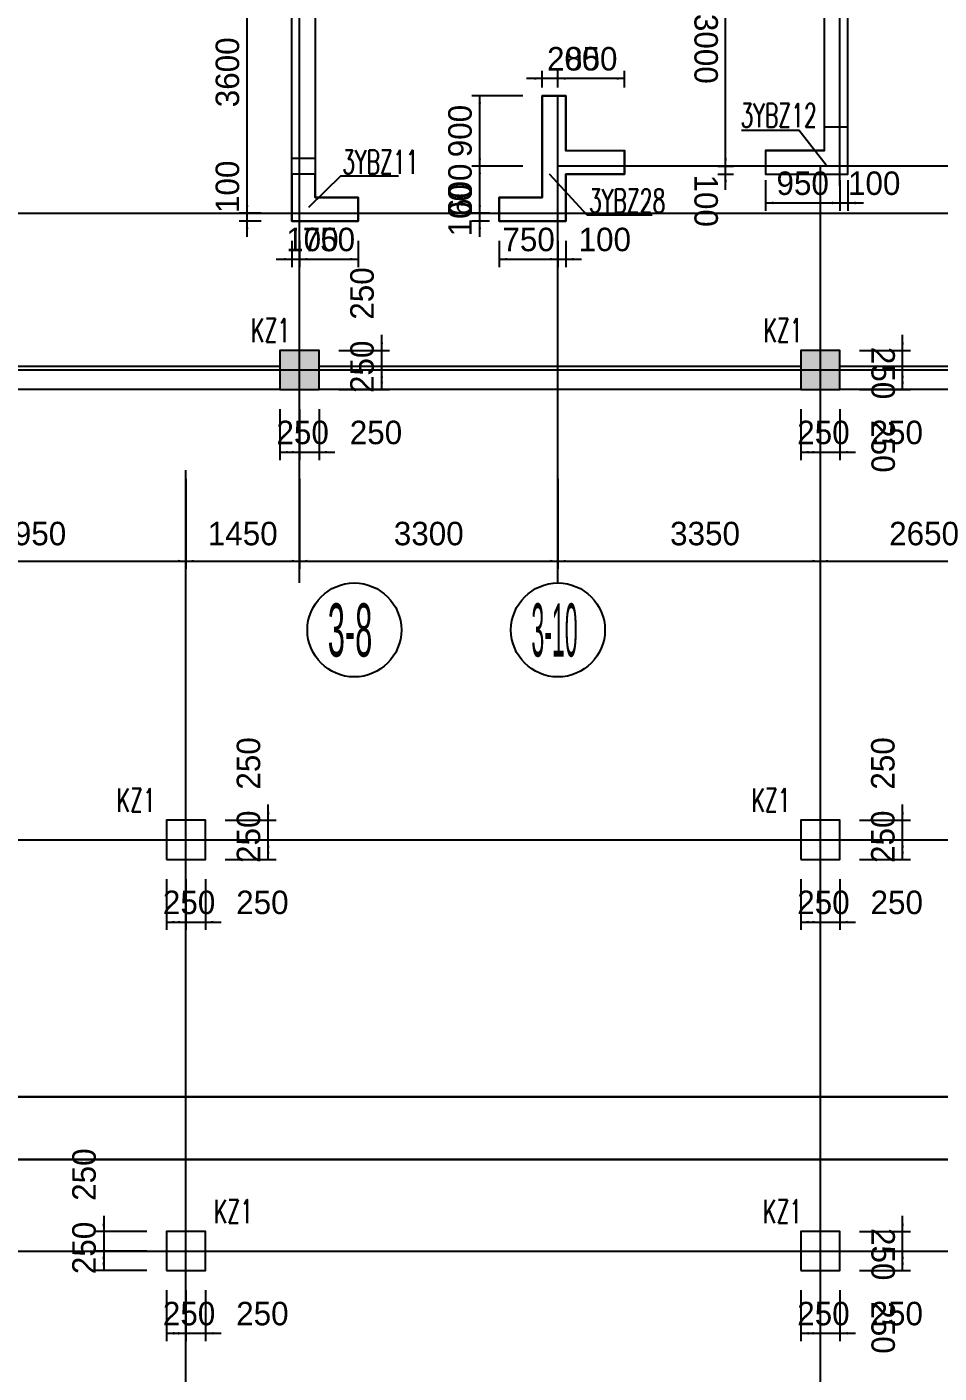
# Model space of a CAD drawing. Extents: x 19107 to 699106, y -67310 to 245688.
# Drawn here: x 498327 to 509974, y 200280 to 217468 of the extents above; entities that cross this region are included whole.
import ezdxf

# ---------------------------------------------------------------- set-up
doc = ezdxf.new("R2010")
doc.units = 0
doc.header["$LTSCALE"] = 100
doc.header["$MEASUREMENT"] = 0
doc.linetypes.add('DASHED', pattern=[19.05, 12.7, -6.35])
for name, color, linetype in [('COLU_DASH', 9, 'DASHED'), ('DIM', 3, 'Continuous'), ('DOTE', 253, 'Continuous'), ('HATCH', 254, 'Continuous'), ('L-AXIS', 3, 'Continuous'), ('WALL', 3, 'Continuous'), ('wall-主楼', 2, 'Continuous'), ('小尺寸', 4, 'Continuous')]:
    doc.layers.add(name, color=color, linetype=linetype)
doc.layers.add('Select Column Frame Line', color=7, linetype='Continuous', lineweight=0)
doc.layers.add('Select Column Frame Position', color=7, linetype='Continuous', lineweight=0)
doc.styles.get("Standard").update_dxf_attribs({"font": 'standard'})
doc.styles.add('汉字', font='汉字')
doc.dimstyles.get("Standard").update_dxf_attribs({"dimtxt": 300, "dimasz": 100, "dimexe": 100, "dimexo": 250, "dimgap": 100, "dimtad": 0, "dimtoh": 1, "dimdec": 0, "dimdsep": 46, "dimcen": 0.09, "dimclrt": 7, "dimadec": 0, "dimazin": 0, "dimtfac": 1, "dimtdec": 4, "dimtofl": 0, "dimtmove": 0, "dimatfit": 3, "dimfxl": 1, "dimtolj": 1, "dimtzin": 0, "dimarcsym": 0})

# ---------------------------------------------------------------- blocks, each defined once
blk = doc.blocks.new('*D4031')
at = {"layer": 'L-AXIS', "color": 0, "linetype": 'ByBlock', "lineweight": -2}
for p, q in [((505108, 211696), (505108, 210547)), ((508458, 211696), (508458, 210547)), ((505108, 210647), (508458, 210647))]:
    blk.add_line(p, q, dxfattribs=at)
for points in [[(505108, 210647), (505208, 210664), (505208, 210631)], [(508458, 210647), (508358, 210631), (508358, 210664)]]:
    blk.add_solid(points, dxfattribs=at)
at = {"layer": 'L-AXIS', "color": 7, "linetype": 'Continuous', "lineweight": -2, "insert": (506986, 210997), "char_height": 300, "width": 780, "attachment_point": 5, "style": '汉字'}
blk.add_mtext('3350', dxfattribs=at)
blk = doc.blocks.new('*D1380')
at = {"layer": 'L-AXIS', "color": 0, "linetype": 'ByBlock', "lineweight": -2}
for p, q in [((496408, 211696), (496408, 210547)), ((500358, 211696), (500358, 210547)), ((496408, 210647), (500358, 210647))]:
    blk.add_line(p, q, dxfattribs=at)
for points in [[(496408, 210647), (496508, 210664), (496508, 210631)], [(500358, 210647), (500258, 210631), (500258, 210664)]]:
    blk.add_solid(points, dxfattribs=at)
at = {"layer": 'L-AXIS', "color": 7, "linetype": 'Continuous', "lineweight": -2, "insert": (498383, 210997), "char_height": 300, "width": 775, "attachment_point": 5, "style": '汉字'}
blk.add_mtext('3950', dxfattribs=at)
blk = doc.blocks.new('*D5026')
at = {"layer": 'L-AXIS', "color": 0, "linetype": 'ByBlock', "lineweight": -2}
for p, q in [((501808, 211696), (501808, 210547)), ((505108, 211696), (505108, 210547)), ((501808, 210647), (505108, 210647))]:
    blk.add_line(p, q, dxfattribs=at)
for points in [[(501808, 210647), (501908, 210664), (501908, 210631)], [(505108, 210647), (505008, 210631), (505008, 210664)]]:
    blk.add_solid(points, dxfattribs=at)
at = {"layer": 'L-AXIS', "color": 7, "linetype": 'Continuous', "lineweight": -2, "insert": (503458, 210997), "char_height": 300, "width": 780, "attachment_point": 5, "style": '汉字'}
blk.add_mtext('3300', dxfattribs=at)
blk = doc.blocks.new('_AXISO')
blk.add_circle((0, 0), 0.5)
blk = doc.blocks.new('*D56')
at = {"layer": 'L-AXIS', "color": 0, "linetype": 'ByBlock', "lineweight": -2}
for p, q in [((500358, 211696), (500358, 210547)), ((501808, 211696), (501808, 210547)), ((500358, 210647), (501808, 210647))]:
    blk.add_line(p, q, dxfattribs=at)
for points in [[(500358, 210647), (500458, 210664), (500458, 210631)], [(501808, 210647), (501708, 210631), (501708, 210664)]]:
    blk.add_solid(points, dxfattribs=at)
at = {"layer": 'L-AXIS', "color": 7, "linetype": 'Continuous', "lineweight": -2, "insert": (501083, 210997), "char_height": 300, "width": 695, "attachment_point": 5, "style": '汉字'}
blk.add_mtext('1450', dxfattribs=at)
blk = doc.blocks.new('*D2606')
at = {"layer": 'L-AXIS', "color": 0, "linetype": 'ByBlock', "lineweight": -2}
for p, q in [((508458, 211696), (508458, 210547)), ((511108, 211696), (511108, 210547)), ((508458, 210647), (511108, 210647))]:
    blk.add_line(p, q, dxfattribs=at)
for points in [[(508458, 210647), (508558, 210664), (508558, 210631)], [(511108, 210647), (511008, 210631), (511008, 210664)]]:
    blk.add_solid(points, dxfattribs=at)
at = {"layer": 'L-AXIS', "color": 7, "linetype": 'Continuous', "lineweight": -2, "insert": (509783, 210997), "char_height": 300, "width": 775, "attachment_point": 5, "style": '汉字'}
blk.add_mtext('2650', dxfattribs=at)
blk = doc.blocks.new('*D3910')
at = {"layer": '小尺寸', "color": 0, "linetype": 'ByBlock', "lineweight": -2}
for p, q in [((501139, 214788), (501139, 215288)), ((501318, 215088), (501039, 215088)), ((501318, 214988), (501039, 214988))]:
    blk.add_line(p, q, dxfattribs=at)
for points in [[(501139, 215088), (501122, 215188), (501155, 215188)], [(501139, 214988), (501155, 214888), (501122, 214888)]]:
    blk.add_solid(points, dxfattribs=at)
at = {"layer": '小尺寸', "color": 7, "linetype": 'Continuous', "lineweight": -2, "insert": (500889, 215426), "char_height": 300, "width": 476.67, "attachment_point": 5, "rotation": 89.9995, "style": '汉字'}
blk.add_mtext('100', dxfattribs=at)
blk = doc.blocks.new('*D2324')
at = {"layer": '小尺寸', "color": 0, "linetype": 'ByBlock', "lineweight": -2}
for p, q in [((501218, 218688), (501039, 218688)), ((501139, 215088), (501139, 218688)), ((501318, 215088), (501039, 215088))]:
    blk.add_line(p, q, dxfattribs=at)
for points in [[(501139, 218688), (501155, 218588), (501122, 218588)], [(501139, 215088), (501122, 215188), (501155, 215188)]]:
    blk.add_solid(points, dxfattribs=at)
at = {"layer": '小尺寸', "color": 7, "linetype": 'Continuous', "lineweight": -2, "insert": (500889, 216888), "char_height": 300, "width": 775, "attachment_point": 5, "rotation": 89.9995, "style": '汉字'}
blk.add_mtext('3600', dxfattribs=at)
blk = doc.blocks.new('*D4981')
at = {"layer": '小尺寸', "color": 0, "linetype": 'ByBlock', "lineweight": -2}
for p, q in [((501708, 214738), (501708, 214402)), ((501808, 214738), (501808, 214402)), ((501508, 214502), (502008, 214502))]:
    blk.add_line(p, q, dxfattribs=at)
for points in [[(501708, 214502), (501608, 214486), (501608, 214519)], [(501808, 214502), (501908, 214519), (501908, 214486)]]:
    blk.add_solid(points, dxfattribs=at)
at = {"layer": '小尺寸', "color": 7, "linetype": 'Continuous', "lineweight": -2, "insert": (501972, 214752), "char_height": 300, "width": 476.67, "attachment_point": 5, "rotation": 359.9888, "style": '汉字'}
blk.add_mtext('100', dxfattribs=at)
blk = doc.blocks.new('*D4318')
at = {"layer": '小尺寸', "color": 0, "linetype": 'ByBlock', "lineweight": -2}
for p, q in [((501808, 214738), (501808, 214402)), ((502558, 214738), (502558, 214402)), ((501808, 214502), (502558, 214502))]:
    blk.add_line(p, q, dxfattribs=at)
for points in [[(501808, 214502), (501908, 214519), (501908, 214486)], [(502558, 214502), (502458, 214486), (502458, 214519)]]:
    blk.add_solid(points, dxfattribs=at)
at = {"layer": '小尺寸', "color": 7, "linetype": 'Continuous', "lineweight": -2, "insert": (502183, 214752), "char_height": 300, "width": 566.67, "attachment_point": 5, "rotation": 359.9888, "style": '汉字'}
blk.add_mtext('750', dxfattribs=at)
blk = doc.blocks.new('*D4650')
at = {"layer": '小尺寸', "color": 0, "linetype": 'ByBlock', "lineweight": -2}
for p, q in [((504358, 214738), (504358, 214402)), ((505108, 214738), (505108, 214402)), ((504358, 214502), (505108, 214502))]:
    blk.add_line(p, q, dxfattribs=at)
for points in [[(504358, 214502), (504458, 214519), (504458, 214486)], [(505108, 214502), (505008, 214486), (505008, 214519)]]:
    blk.add_solid(points, dxfattribs=at)
at = {"layer": '小尺寸', "color": 7, "linetype": 'Continuous', "lineweight": -2, "insert": (504733, 214752), "char_height": 300, "width": 566.67, "attachment_point": 5, "rotation": 359.9888, "style": '汉字'}
blk.add_mtext('750', dxfattribs=at)
blk = doc.blocks.new('*D1259')
at = {"layer": '小尺寸', "color": 0, "linetype": 'ByBlock', "lineweight": -2}
for p, q in [((505108, 214738), (505108, 214402)), ((505208, 214738), (505208, 214402)), ((504908, 214502), (505408, 214502))]:
    blk.add_line(p, q, dxfattribs=at)
for points in [[(505108, 214502), (505008, 214486), (505008, 214519)], [(505208, 214502), (505308, 214519), (505308, 214485)]]:
    blk.add_solid(points, dxfattribs=at)
at = {"layer": '小尺寸', "color": 7, "linetype": 'Continuous', "lineweight": -2, "insert": (505706, 214752), "char_height": 300, "width": 476.67, "attachment_point": 5, "rotation": 359.9888, "style": '汉字'}
blk.add_mtext('100', dxfattribs=at)
blk = doc.blocks.new('*D1622')
at = {"layer": '小尺寸', "color": 0, "linetype": 'ByBlock', "lineweight": -2}
for p, q in [((504109, 214788), (504109, 215288)), ((504234, 215088), (504009, 215088)), ((504234, 214988), (504009, 214988))]:
    blk.add_line(p, q, dxfattribs=at)
for points in [[(504109, 215088), (504093, 215188), (504126, 215188)], [(504109, 214988), (504126, 214888), (504093, 214888)]]:
    blk.add_solid(points, dxfattribs=at)
at = {"layer": '小尺寸', "color": 7, "linetype": 'Continuous', "lineweight": -2, "insert": (503859, 215128), "char_height": 300, "width": 476.67, "attachment_point": 5, "rotation": 89.9995, "style": '汉字'}
blk.add_mtext('100', dxfattribs=at)
blk = doc.blocks.new('*D4988')
at = {"layer": '小尺寸', "color": 0, "linetype": 'ByBlock', "lineweight": -2}
for p, q in [((504658, 215688), (504009, 215688)), ((504109, 215088), (504109, 215688)), ((504108, 215088), (504009, 215088))]:
    blk.add_line(p, q, dxfattribs=at)
for points in [[(504109, 215688), (504126, 215588), (504093, 215588)], [(504109, 215088), (504093, 215188), (504126, 215188)]]:
    blk.add_solid(points, dxfattribs=at)
at = {"layer": '小尺寸', "color": 7, "linetype": 'Continuous', "lineweight": -2, "insert": (503859, 215388), "char_height": 300, "width": 556.67, "attachment_point": 5, "rotation": 89.9995, "style": '汉字'}
blk.add_mtext('600', dxfattribs=at)
blk = doc.blocks.new('*D1940')
at = {"layer": '小尺寸', "color": 0, "linetype": 'ByBlock', "lineweight": -2}
for p, q in [((505108, 216693), (505108, 216909)), ((505958, 216693), (505958, 216909)), ((505958, 216809), (505108, 216809))]:
    blk.add_line(p, q, dxfattribs=at)
for points in [[(505108, 216809), (505208, 216826), (505208, 216792)], [(505958, 216809), (505858, 216792), (505858, 216826)]]:
    blk.add_solid(points, dxfattribs=at)
at = {"layer": '小尺寸', "color": 7, "linetype": 'Continuous', "lineweight": -2, "insert": (505533, 217059), "char_height": 300, "width": 566.67, "attachment_point": 5, "style": '汉字'}
blk.add_mtext('850', dxfattribs=at)
blk = doc.blocks.new('*D2649')
at = {"layer": '小尺寸', "color": 0, "linetype": 'ByBlock', "lineweight": -2}
for p, q in [((504908, 216693), (504908, 216909)), ((505108, 216693), (505108, 216909)), ((505308, 216809), (504708, 216809))]:
    blk.add_line(p, q, dxfattribs=at)
for points in [[(504908, 216809), (504808, 216792), (504808, 216826)], [(505108, 216809), (505208, 216826), (505208, 216792)]]:
    blk.add_solid(points, dxfattribs=at)
at = {"layer": '小尺寸', "color": 7, "linetype": 'Continuous', "lineweight": -2, "insert": (505303, 217059), "char_height": 300, "width": 566.67, "attachment_point": 5, "style": '汉字'}
blk.add_mtext('200', dxfattribs=at)
blk = doc.blocks.new('*D2977')
at = {"layer": '小尺寸', "color": 0, "linetype": 'ByBlock', "lineweight": -2}
for p, q in [((504658, 216588), (504009, 216588)), ((504109, 215688), (504109, 216588)), ((504108, 215688), (504009, 215688))]:
    blk.add_line(p, q, dxfattribs=at)
for points in [[(504109, 216588), (504126, 216488), (504093, 216488)], [(504109, 215688), (504093, 215788), (504126, 215788)]]:
    blk.add_solid(points, dxfattribs=at)
at = {"layer": '小尺寸', "color": 7, "linetype": 'Continuous', "lineweight": -2, "insert": (503859, 216138), "char_height": 300, "width": 556.67, "attachment_point": 5, "rotation": 89.9995, "style": '汉字'}
blk.add_mtext('900', dxfattribs=at)
blk = doc.blocks.new('*D335')
at = {"layer": '小尺寸', "color": 0, "linetype": 'ByBlock', "lineweight": -2}
for p, q in [((507758, 215511), (507758, 215120)), ((508708, 215511), (508708, 215120)), ((507758, 215220), (508708, 215220))]:
    blk.add_line(p, q, dxfattribs=at)
for points in [[(507758, 215220), (507858, 215237), (507858, 215203)], [(508708, 215220), (508608, 215203), (508608, 215237)]]:
    blk.add_solid(points, dxfattribs=at)
at = {"layer": '小尺寸', "color": 7, "linetype": 'Continuous', "lineweight": -2, "insert": (508233, 215470), "char_height": 300, "width": 556.67, "attachment_point": 5, "rotation": 0.0006, "style": '汉字'}
blk.add_mtext('950', dxfattribs=at)
blk = doc.blocks.new('*D4338')
at = {"layer": '小尺寸', "color": 0, "linetype": 'ByBlock', "lineweight": -2}
for p, q in [((508708, 215511), (508708, 215120)), ((508808, 215511), (508808, 215120)), ((508508, 215220), (509008, 215220))]:
    blk.add_line(p, q, dxfattribs=at)
for points in [[(508708, 215220), (508608, 215203), (508608, 215237)], [(508808, 215220), (508908, 215237), (508908, 215203)]]:
    blk.add_solid(points, dxfattribs=at)
at = {"layer": '小尺寸', "color": 7, "linetype": 'Continuous', "lineweight": -2, "insert": (509146, 215470), "char_height": 300, "width": 476.67, "attachment_point": 5, "rotation": 0.0006, "style": '汉字'}
blk.add_mtext('100', dxfattribs=at)
blk = doc.blocks.new('*D687')
at = {"layer": '小尺寸', "color": 0, "linetype": 'ByBlock', "lineweight": -2}
for p, q in [((507248, 215388), (507248, 215888)), ((507149, 215688), (507348, 215688)), ((507149, 215588), (507348, 215588))]:
    blk.add_line(p, q, dxfattribs=at)
for points in [[(507248, 215688), (507232, 215788), (507265, 215788)], [(507248, 215588), (507265, 215488), (507232, 215488)]]:
    blk.add_solid(points, dxfattribs=at)
at = {"layer": '小尺寸', "color": 7, "linetype": 'Continuous', "lineweight": -2, "insert": (506998, 215249), "char_height": 300, "width": 476.67, "attachment_point": 5, "rotation": 270, "style": '汉字'}
blk.add_mtext('100', dxfattribs=at)
blk = doc.blocks.new('*D4669')
at = {"layer": '小尺寸', "color": 0, "linetype": 'ByBlock', "lineweight": -2}
for p, q in [((507086, 218688), (507348, 218688)), ((507248, 215688), (507248, 218688)), ((507149, 215688), (507348, 215688))]:
    blk.add_line(p, q, dxfattribs=at)
for points in [[(507248, 218688), (507265, 218588), (507232, 218588)], [(507248, 215688), (507232, 215788), (507265, 215788)]]:
    blk.add_solid(points, dxfattribs=at)
at = {"layer": '小尺寸', "color": 7, "linetype": 'Continuous', "lineweight": -2, "insert": (506998, 217188), "char_height": 300, "width": 780, "attachment_point": 5, "rotation": 270, "style": '汉字'}
blk.add_mtext('3000', dxfattribs=at)
blk = doc.blocks.new('*D4823')
at = {"layer": 'DIM', "color": 0, "linetype": 'ByBlock', "lineweight": -2}
for p, q in [((508208, 212588), (508208, 211938)), ((508458, 212588), (508458, 211938)), ((508208, 212038), (508458, 212038))]:
    blk.add_line(p, q, dxfattribs=at)
for points in [[(508208, 212038), (508308, 212055), (508308, 212021)], [(508458, 212038), (508358, 212021), (508358, 212055)]]:
    blk.add_solid(points, dxfattribs=at)
at = {"layer": 'DIM', "color": 7, "linetype": 'Continuous', "lineweight": -2, "insert": (508498, 212288), "char_height": 300, "width": 566.67, "attachment_point": 5, "style": '汉字'}
blk.add_mtext('250', dxfattribs=at)
blk = doc.blocks.new('*D2522')
at = {"layer": 'DIM', "color": 0, "linetype": 'ByBlock', "lineweight": -2}
for p, q in [((508458, 212588), (508458, 211938)), ((508708, 212588), (508708, 211938)), ((508258, 212038), (508908, 212038))]:
    blk.add_line(p, q, dxfattribs=at)
for points in [[(508458, 212038), (508358, 212021), (508358, 212055)], [(508708, 212038), (508808, 212055), (508808, 212021)]]:
    blk.add_solid(points, dxfattribs=at)
at = {"layer": 'DIM', "color": 7, "linetype": 'Continuous', "lineweight": -2, "insert": (509434, 212288), "char_height": 300, "width": 566.67, "attachment_point": 5, "style": '汉字'}
blk.add_mtext('250', dxfattribs=at)
blk = doc.blocks.new('*D2838')
at = {"layer": 'DIM', "color": 0, "linetype": 'ByBlock', "lineweight": -2}
for p, q in [((508958, 213088), (509608, 213088)), ((509508, 212838), (509508, 213088)), ((508958, 212838), (509608, 212838))]:
    blk.add_line(p, q, dxfattribs=at)
for points in [[(509508, 213088), (509525, 212988), (509491, 212988)], [(509508, 212838), (509491, 212938), (509525, 212938)]]:
    blk.add_solid(points, dxfattribs=at)
at = {"layer": 'DIM', "color": 7, "linetype": 'Continuous', "lineweight": -2, "insert": (509258, 212112), "char_height": 300, "width": 566.67, "attachment_point": 5, "rotation": 270, "style": '汉字'}
blk.add_mtext('250', dxfattribs=at)
blk = doc.blocks.new('*D3207')
at = {"layer": 'DIM', "color": 0, "linetype": 'ByBlock', "lineweight": -2}
for p, q in [((509508, 212888), (509508, 213538)), ((508958, 213338), (509608, 213338)), ((508958, 213088), (509608, 213088))]:
    blk.add_line(p, q, dxfattribs=at)
for points in [[(509508, 213338), (509491, 213438), (509525, 213438)], [(509508, 213088), (509525, 212988), (509491, 212988)]]:
    blk.add_solid(points, dxfattribs=at)
at = {"layer": 'DIM', "color": 7, "linetype": 'Continuous', "lineweight": -2, "insert": (509258, 213048), "char_height": 300, "width": 566.67, "attachment_point": 5, "rotation": 270, "style": '汉字'}
blk.add_mtext('250', dxfattribs=at)
blk = doc.blocks.new('*D1401')
at = {"layer": 'DIM', "color": 0, "linetype": 'ByBlock', "lineweight": -2}
for p, q in [((501558, 212588), (501558, 211938)), ((501808, 212588), (501808, 211938)), ((501558, 212038), (501808, 212038))]:
    blk.add_line(p, q, dxfattribs=at)
for points in [[(501558, 212038), (501658, 212055), (501658, 212021)], [(501808, 212038), (501708, 212021), (501708, 212055)]]:
    blk.add_solid(points, dxfattribs=at)
at = {"layer": 'DIM', "color": 7, "linetype": 'Continuous', "lineweight": -2, "insert": (501848, 212288), "char_height": 300, "width": 566.67, "attachment_point": 5, "style": '汉字'}
blk.add_mtext('250', dxfattribs=at)
blk = doc.blocks.new('*D1719')
at = {"layer": 'DIM', "color": 0, "linetype": 'ByBlock', "lineweight": -2}
for p, q in [((501808, 212588), (501808, 211938)), ((502058, 212588), (502058, 211938)), ((501608, 212038), (502258, 212038))]:
    blk.add_line(p, q, dxfattribs=at)
for points in [[(501808, 212038), (501708, 212021), (501708, 212055)], [(502058, 212038), (502158, 212055), (502158, 212021)]]:
    blk.add_solid(points, dxfattribs=at)
at = {"layer": 'DIM', "color": 7, "linetype": 'Continuous', "lineweight": -2, "insert": (502784, 212288), "char_height": 300, "width": 566.67, "attachment_point": 5, "style": '汉字'}
blk.add_mtext('250', dxfattribs=at)
blk = doc.blocks.new('*D1759')
at = {"layer": 'DIM', "color": 0, "linetype": 'ByBlock', "lineweight": -2}
for p, q in [((502308, 213088), (502958, 213088)), ((502858, 212838), (502858, 213088)), ((502308, 212838), (502958, 212838))]:
    blk.add_line(p, q, dxfattribs=at)
for points in [[(502858, 213088), (502875, 212988), (502841, 212988)], [(502858, 212838), (502841, 212938), (502875, 212938)]]:
    blk.add_solid(points, dxfattribs=at)
at = {"layer": 'DIM', "color": 7, "linetype": 'Continuous', "lineweight": -2, "insert": (502608, 213128), "char_height": 300, "width": 566.67, "attachment_point": 5, "rotation": 90, "style": '汉字'}
blk.add_mtext('250', dxfattribs=at)
blk = doc.blocks.new('*D4735')
at = {"layer": 'DIM', "color": 0, "linetype": 'ByBlock', "lineweight": -2}
for p, q in [((502858, 212888), (502858, 213538)), ((502308, 213338), (502958, 213338)), ((502308, 213088), (502958, 213088))]:
    blk.add_line(p, q, dxfattribs=at)
for points in [[(502858, 213338), (502841, 213438), (502875, 213438)], [(502858, 213088), (502875, 212988), (502841, 212988)]]:
    blk.add_solid(points, dxfattribs=at)
at = {"layer": 'DIM', "color": 7, "linetype": 'Continuous', "lineweight": -2, "insert": (502608, 214064), "char_height": 300, "width": 566.67, "attachment_point": 5, "rotation": 90, "style": '汉字'}
blk.add_mtext('250', dxfattribs=at)
blk = doc.blocks.new('*D1835')
at = {"layer": 'DIM', "color": 0, "linetype": 'ByBlock', "lineweight": -2}
for p, q in [((499308, 202288), (499308, 201638)), ((499858, 202088), (499208, 202088)), ((499858, 201838), (499208, 201838))]:
    blk.add_line(p, q, dxfattribs=at)
for points in [[(499308, 202088), (499291, 202188), (499325, 202188)], [(499308, 201838), (499325, 201738), (499291, 201738)]]:
    blk.add_solid(points, dxfattribs=at)
at = {"layer": 'DIM', "color": 7, "linetype": 'Continuous', "lineweight": -2, "insert": (499058, 202814), "char_height": 300, "width": 566.67, "attachment_point": 5, "rotation": 90, "style": '汉字'}
blk.add_mtext('250', dxfattribs=at)
blk = doc.blocks.new('*D2162')
at = {"layer": 'DIM', "color": 0, "linetype": 'ByBlock', "lineweight": -2}
for p, q in [((499858, 201838), (499208, 201838)), ((499308, 201838), (499308, 201588)), ((499858, 201588), (499208, 201588))]:
    blk.add_line(p, q, dxfattribs=at)
for points in [[(499308, 201838), (499325, 201738), (499291, 201738)], [(499308, 201588), (499291, 201688), (499325, 201688)]]:
    blk.add_solid(points, dxfattribs=at)
at = {"layer": 'DIM', "color": 7, "linetype": 'Continuous', "lineweight": -2, "insert": (499058, 201878), "char_height": 300, "width": 566.67, "attachment_point": 5, "rotation": 90, "style": '汉字'}
blk.add_mtext('250', dxfattribs=at)
blk = doc.blocks.new('*D5187')
at = {"layer": 'DIM', "color": 0, "linetype": 'ByBlock', "lineweight": -2}
for p, q in [((500108, 201338), (500108, 200688)), ((500358, 201338), (500358, 200688)), ((500108, 200788), (500358, 200788))]:
    blk.add_line(p, q, dxfattribs=at)
for points in [[(500108, 200788), (500208, 200805), (500208, 200771)], [(500358, 200788), (500258, 200771), (500258, 200805)]]:
    blk.add_solid(points, dxfattribs=at)
at = {"layer": 'DIM', "color": 7, "linetype": 'Continuous', "lineweight": -2, "insert": (500398, 201038), "char_height": 300, "width": 566.67, "attachment_point": 5, "style": '汉字'}
blk.add_mtext('250', dxfattribs=at)
blk = doc.blocks.new('*D198')
at = {"layer": 'DIM', "color": 0, "linetype": 'ByBlock', "lineweight": -2}
for p, q in [((500358, 201338), (500358, 200688)), ((500608, 201338), (500608, 200688)), ((500158, 200788), (500808, 200788))]:
    blk.add_line(p, q, dxfattribs=at)
for points in [[(500358, 200788), (500258, 200771), (500258, 200805)], [(500608, 200788), (500708, 200805), (500708, 200771)]]:
    blk.add_solid(points, dxfattribs=at)
at = {"layer": 'DIM', "color": 7, "linetype": 'Continuous', "lineweight": -2, "insert": (501334, 201038), "char_height": 300, "width": 566.67, "attachment_point": 5, "style": '汉字'}
blk.add_mtext('250', dxfattribs=at)
blk = doc.blocks.new('*D560')
at = {"layer": 'DIM', "color": 0, "linetype": 'ByBlock', "lineweight": -2}
for p, q in [((508208, 201338), (508208, 200688)), ((508458, 201338), (508458, 200688)), ((508208, 200788), (508458, 200788))]:
    blk.add_line(p, q, dxfattribs=at)
for points in [[(508208, 200788), (508308, 200805), (508308, 200771)], [(508458, 200788), (508358, 200771), (508358, 200805)]]:
    blk.add_solid(points, dxfattribs=at)
at = {"layer": 'DIM', "color": 7, "linetype": 'Continuous', "lineweight": -2, "insert": (508498, 201038), "char_height": 300, "width": 566.67, "attachment_point": 5, "style": '汉字'}
blk.add_mtext('250', dxfattribs=at)
blk = doc.blocks.new('*D884')
at = {"layer": 'DIM', "color": 0, "linetype": 'ByBlock', "lineweight": -2}
for p, q in [((508458, 201338), (508458, 200688)), ((508708, 201338), (508708, 200688)), ((508258, 200788), (508908, 200788))]:
    blk.add_line(p, q, dxfattribs=at)
for points in [[(508458, 200788), (508358, 200771), (508358, 200805)], [(508708, 200788), (508808, 200805), (508808, 200771)]]:
    blk.add_solid(points, dxfattribs=at)
at = {"layer": 'DIM', "color": 7, "linetype": 'Continuous', "lineweight": -2, "insert": (509434, 201038), "char_height": 300, "width": 566.67, "attachment_point": 5, "style": '汉字'}
blk.add_mtext('250', dxfattribs=at)
blk = doc.blocks.new('*D3890')
at = {"layer": 'DIM', "color": 0, "linetype": 'ByBlock', "lineweight": -2}
for p, q in [((508958, 201838), (509608, 201838)), ((509508, 201588), (509508, 201838)), ((508958, 201588), (509608, 201588))]:
    blk.add_line(p, q, dxfattribs=at)
for points in [[(509508, 201838), (509525, 201738), (509491, 201738)], [(509508, 201588), (509491, 201688), (509525, 201688)]]:
    blk.add_solid(points, dxfattribs=at)
at = {"layer": 'DIM', "color": 7, "linetype": 'Continuous', "lineweight": -2, "insert": (509258, 200862), "char_height": 300, "width": 566.67, "attachment_point": 5, "rotation": 270, "style": '汉字'}
blk.add_mtext('250', dxfattribs=at)
blk = doc.blocks.new('*D4212')
at = {"layer": 'DIM', "color": 0, "linetype": 'ByBlock', "lineweight": -2}
for p, q in [((509508, 201638), (509508, 202288)), ((508958, 202088), (509608, 202088)), ((508958, 201838), (509608, 201838))]:
    blk.add_line(p, q, dxfattribs=at)
for points in [[(509508, 202088), (509491, 202188), (509525, 202188)], [(509508, 201838), (509525, 201738), (509491, 201738)]]:
    blk.add_solid(points, dxfattribs=at)
at = {"layer": 'DIM', "color": 7, "linetype": 'Continuous', "lineweight": -2, "insert": (509258, 201798), "char_height": 300, "width": 566.67, "attachment_point": 5, "rotation": 270, "style": '汉字'}
blk.add_mtext('250', dxfattribs=at)
blk = doc.blocks.new('*D4424')
at = {"layer": 'DIM', "color": 0, "linetype": 'ByBlock', "lineweight": -2}
for p, q in [((500108, 206588), (500108, 205938)), ((500358, 206588), (500358, 205938)), ((500108, 206038), (500358, 206038))]:
    blk.add_line(p, q, dxfattribs=at)
for points in [[(500108, 206038), (500208, 206055), (500208, 206021)], [(500358, 206038), (500258, 206021), (500258, 206055)]]:
    blk.add_solid(points, dxfattribs=at)
at = {"layer": 'DIM', "color": 7, "linetype": 'Continuous', "lineweight": -2, "insert": (500398, 206288), "char_height": 300, "width": 566.67, "attachment_point": 5, "style": '汉字'}
blk.add_mtext('250', dxfattribs=at)
blk = doc.blocks.new('*D4761')
at = {"layer": 'DIM', "color": 0, "linetype": 'ByBlock', "lineweight": -2}
for p, q in [((500358, 206588), (500358, 205938)), ((500608, 206588), (500608, 205938)), ((500158, 206038), (500808, 206038))]:
    blk.add_line(p, q, dxfattribs=at)
for points in [[(500358, 206038), (500258, 206021), (500258, 206055)], [(500608, 206038), (500708, 206055), (500708, 206021)]]:
    blk.add_solid(points, dxfattribs=at)
at = {"layer": 'DIM', "color": 7, "linetype": 'Continuous', "lineweight": -2, "insert": (501334, 206288), "char_height": 300, "width": 566.67, "attachment_point": 5, "style": '汉字'}
blk.add_mtext('250', dxfattribs=at)
blk = doc.blocks.new('*D2454')
at = {"layer": 'DIM', "color": 0, "linetype": 'ByBlock', "lineweight": -2}
for p, q in [((500858, 207088), (501508, 207088)), ((501408, 206838), (501408, 207088)), ((500858, 206838), (501508, 206838))]:
    blk.add_line(p, q, dxfattribs=at)
for points in [[(501408, 207088), (501425, 206988), (501391, 206988)], [(501408, 206838), (501391, 206938), (501425, 206938)]]:
    blk.add_solid(points, dxfattribs=at)
at = {"layer": 'DIM', "color": 7, "linetype": 'Continuous', "lineweight": -2, "insert": (501158, 207128), "char_height": 300, "width": 566.67, "attachment_point": 5, "rotation": 90, "style": '汉字'}
blk.add_mtext('250', dxfattribs=at)
blk = doc.blocks.new('*D2777')
at = {"layer": 'DIM', "color": 0, "linetype": 'ByBlock', "lineweight": -2}
for p, q in [((501408, 206888), (501408, 207538)), ((500858, 207338), (501508, 207338)), ((500858, 207088), (501508, 207088))]:
    blk.add_line(p, q, dxfattribs=at)
for points in [[(501408, 207338), (501391, 207438), (501425, 207438)], [(501408, 207088), (501425, 206988), (501391, 206988)]]:
    blk.add_solid(points, dxfattribs=at)
at = {"layer": 'DIM', "color": 7, "linetype": 'Continuous', "lineweight": -2, "insert": (501158, 208064), "char_height": 300, "width": 566.67, "attachment_point": 5, "rotation": 90, "style": '汉字'}
blk.add_mtext('250', dxfattribs=at)
blk = doc.blocks.new('*D3120')
at = {"layer": 'DIM', "color": 0, "linetype": 'ByBlock', "lineweight": -2}
for p, q in [((508208, 206588), (508208, 205938)), ((508458, 206588), (508458, 205938)), ((508208, 206038), (508458, 206038))]:
    blk.add_line(p, q, dxfattribs=at)
for points in [[(508208, 206038), (508308, 206055), (508308, 206021)], [(508458, 206038), (508358, 206021), (508358, 206055)]]:
    blk.add_solid(points, dxfattribs=at)
at = {"layer": 'DIM', "color": 7, "linetype": 'Continuous', "lineweight": -2, "insert": (508498, 206288), "char_height": 300, "width": 566.67, "attachment_point": 5, "style": '汉字'}
blk.add_mtext('250', dxfattribs=at)
blk = doc.blocks.new('*D3450')
at = {"layer": 'DIM', "color": 0, "linetype": 'ByBlock', "lineweight": -2}
for p, q in [((508458, 206588), (508458, 205938)), ((508708, 206588), (508708, 205938)), ((508258, 206038), (508908, 206038))]:
    blk.add_line(p, q, dxfattribs=at)
for points in [[(508458, 206038), (508358, 206021), (508358, 206055)], [(508708, 206038), (508808, 206055), (508808, 206021)]]:
    blk.add_solid(points, dxfattribs=at)
at = {"layer": 'DIM', "color": 7, "linetype": 'Continuous', "lineweight": -2, "insert": (509434, 206288), "char_height": 300, "width": 566.67, "attachment_point": 5, "style": '汉字'}
blk.add_mtext('250', dxfattribs=at)
blk = doc.blocks.new('*D3475')
at = {"layer": 'DIM', "color": 0, "linetype": 'ByBlock', "lineweight": -2}
for p, q in [((508958, 207088), (509608, 207088)), ((509508, 206838), (509508, 207088)), ((508958, 206838), (509608, 206838))]:
    blk.add_line(p, q, dxfattribs=at)
for points in [[(509508, 207088), (509525, 206988), (509491, 206988)], [(509508, 206838), (509491, 206938), (509525, 206938)]]:
    blk.add_solid(points, dxfattribs=at)
at = {"layer": 'DIM', "color": 7, "linetype": 'Continuous', "lineweight": -2, "insert": (509258, 207128), "char_height": 300, "width": 566.67, "attachment_point": 5, "rotation": 90, "style": '汉字'}
blk.add_mtext('250', dxfattribs=at)
blk = doc.blocks.new('*D1170')
at = {"layer": 'DIM', "color": 0, "linetype": 'ByBlock', "lineweight": -2}
for p, q in [((509508, 206888), (509508, 207538)), ((508958, 207338), (509608, 207338)), ((508958, 207088), (509608, 207088))]:
    blk.add_line(p, q, dxfattribs=at)
for points in [[(509508, 207338), (509491, 207438), (509525, 207438)], [(509508, 207088), (509525, 206988), (509491, 206988)]]:
    blk.add_solid(points, dxfattribs=at)
at = {"layer": 'DIM', "color": 7, "linetype": 'Continuous', "lineweight": -2, "insert": (509258, 208064), "char_height": 300, "width": 566.67, "attachment_point": 5, "rotation": 90, "style": '汉字'}
blk.add_mtext('250', dxfattribs=at)
blk = doc.blocks.new('后浇带现场')
at = {"color": 6, "lineweight": 30}
blk.add_lwpolyline([(660511, 730049), (710056, 730049), (710057, 730849), (660479, 730849)], dxfattribs=at)

msp = doc.modelspace()

# ---------------------------------------------------------------- hatches: boundary and pattern name
at = {"layer": 'HATCH'}
for points in [[(501558.1, 212837.9), (502058.1, 212837.9), (502058.1, 213337.9), (501558.1, 213337.9)], [(508208.1, 212837.9), (508708.1, 212837.9), (508708.1, 213337.9), (508208.1, 213337.9)]]:
    msp.add_hatch(color=256, dxfattribs=at).paths.add_polyline_path(points, flags=0)

# ---------------------------------------------------------------- linework, layer by layer
at = {"layer": 'COLU_DASH'}
msp.add_line((502007.9, 215787.9), (501707.9, 215787.9), dxfattribs=at)
at = {"layer": 'DOTE'}
for p, q in [((501808.1, 211945.8), (501808.1, 221087.9)), ((508708.1, 215437.9), (508708.1, 221087.9)), ((505108.1, 211945.8), (505108.1, 216587.9)), ((514708.1, 215687.9), (505108.1, 215687.9)), ((508458.1, 215687.9), (508458.1, 185087.9)), ((487407, 215087.9), (518008.1, 215087.9)), ((488717.2, 213087.9), (664518.6, 213087.9)), ((500358.1, 190467.3), (500358.1, 211806.5)), ((488958, 207087.9), (664518.6, 207087.9)), ((489178.8, 201837.9), (546133.1, 201837.9))]:
    msp.add_line(p, q, dxfattribs=at)
at = {"layer": 'L-AXIS'}
for p, q in [((501808.1, 210368), (501808.1, 211945.8)), ((505108.1, 210368), (505108.1, 211945.8))]:
    msp.add_line(p, q, dxfattribs=at)
at = {"layer": 'Select Column Frame Line', "color": 200, "linetype": 'Continuous', "lineweight": -3}
for p, q in [((507451, 216148.1), (508184.6, 216148.1)), ((508531.8, 215702.9), (508184.6, 216148.1)), ((502337.4, 215567.1), (501923.5, 215160.9)), ((502337.4, 215567.1), (503071, 215567.1)), ((505481.3, 215062.5), (504998.4, 215586.1)), ((506311.9, 215062.5), (505481.3, 215062.5))]:
    msp.add_line(p, q, dxfattribs=at)
at = {"layer": 'Select Column Frame Position', "color": 235, "linetype": 'Continuous', "lineweight": -3}
for points in [[(504357.9, 215287.9), (504357.9, 214987.9), (505207.9, 214987.9), (505207.9, 215587.5), (505957.9, 215587.5), (505957.9, 215887.5), (505207.9, 215887.5), (505207.9, 216587.9), (504907.9, 216587.9), (504907.9, 215287.9), (504357.9, 215287.9)], [(507758, 215887.5), (507758, 215587.5), (508808, 215587.5), (508808, 216187.5), (508508, 216187.5), (508508, 215887.5), (507758, 215887.5)], [(501707.9, 215587.9), (501707.9, 214987.9), (502558.1, 214987.7), (502558.1, 215287.9), (502007.9, 215287.9), (502007.9, 215587.9), (501707.9, 215587.9)]]:
    msp.add_lwpolyline(points, dxfattribs=at)
at = {"layer": 'Select Column Frame Position', "color": 7, "linetype": 'Continuous', "lineweight": -3}
for points in [[(501558.1, 212837.9), (502058.1, 212837.9), (502058.1, 213337.9), (501558.1, 213337.9), (501558.1, 212837.9)], [(508208.1, 212837.9), (508708.1, 212837.9), (508708.1, 213337.9), (508208.1, 213337.9), (508208.1, 212837.9)], [(500108.1, 206837.9), (500608.1, 206837.9), (500608.1, 207337.9), (500108.1, 207337.9), (500108.1, 206837.9)], [(508208.1, 206837.9), (508708.1, 206837.9), (508708.1, 207337.9), (508208.1, 207337.9), (508208.1, 206837.9)], [(500108.1, 201587.9), (500608.1, 201587.9), (500608.1, 202087.9), (500108.1, 202087.9), (500108.1, 201587.9)], [(508208.1, 201587.9), (508708.1, 201587.9), (508708.1, 202087.9), (508208.1, 202087.9), (508208.1, 201587.9)]]:
    msp.add_lwpolyline(points, dxfattribs=at)
at = {"layer": 'WALL'}
for points in [[(495108.1, 213137.9), (501558.1, 213137.9), (501558.1, 212837.9), (495108.1, 212837.9)], [(502058.1, 213137.9), (508208.1, 213137.9), (508208.1, 212837.9), (502058.1, 212837.9)], [(508708.1, 213137.9), (516308.1, 213137.9), (516308.1, 212837.9), (508708.1, 212837.9)]]:
    msp.add_lwpolyline(points, close=True, dxfattribs=at)
at = {"layer": 'wall-主楼'}
for points in [[(508508.1, 215887.9), (507758.1, 215887.9), (507758.1, 215587.9), (508808.1, 215587.9), (508808.1, 218887.9), (508508.1, 218887.9)], [(501708.1, 214987.9), (501708.1, 218787.9), (502008.1, 218787.9), (502008.1, 215287.9), (502558.1, 215287.9), (502558.1, 214987.9)], [(505208.1, 214987.9), (504358.1, 214987.9), (504358.1, 215287.9), (504908.1, 215287.9), (504908.1, 216587.9), (505208.1, 216587.9), (505208.1, 215887.9), (505958.1, 215887.9), (505958.1, 215587.9), (505208.1, 215587.9)]]:
    msp.add_lwpolyline(points, close=True, dxfattribs=at)

# ---------------------------------------------------------------- block references
at = {"color": 3, "lineweight": 30}
msp.add_blockref('后浇带现场', (-182998.7, -527042.1), dxfattribs=at)
at = {"layer": 'L-AXIS'}
ref = msp.add_blockref('_AXISO', (502508.1, 209768), dxfattribs=dict(at, xscale=1199.999999999997, yscale=1200, rotation=359.9996457873818))
ref.add_attrib('A', '3-8', (502168.7, 209428.6), dxfattribs={"height": 678.82, "style": '汉字', "width": 0.433333})
ref = msp.add_blockref('_AXISO', (505108.1, 209768), dxfattribs=dict(at, xscale=1199.999999999997, yscale=1200, rotation=359.9996457873818))
ref.add_attrib('A', '3-10', (504768.7, 209428.6), dxfattribs={"height": 678.82, "style": '汉字', "width": 0.325})

# ---------------------------------------------------------------- texts
at = {"color": 200, "linetype": 'Continuous', "lineweight": -3, "width": 0.7}
for s, p in [('3YBZ12', (507438.1, 216188.1)), ('3YBZ11', (502352.7, 215592.3)), ('3YBZ28', (505503.8, 215097.9)), ('KZ1', (501189.7, 213444)), ('KZ1', (507732.4, 213444)), ('KZ1', (499472.2, 207444)), ('KZ1', (507578.7, 207444)), ('KZ1', (500714.1, 202194)), ('KZ1', (507725.2, 202194))]:
    msp.add_text(s, height=300, dxfattribs=at).set_placement(p)

# ---------------------------------------------------------------- dimensions: what is measured, and where the dimension line sits
at = {"layer": 'DIM', "color": 200}
for p1, p2, picture, middle in [((502058.1, 213087.9), (502058.1, 213337.9), '*D4735', (502608.1, 213556)), ((508708.1, 213087.9), (508708.1, 213337.9), '*D3207', (509258.1, 213556)), ((502058.1, 212837.9), (502058.1, 213087.9), '*D1759', (502608.1, 212619.9)), ((508708.1, 212837.9), (508708.1, 213087.9), '*D2838', (509258.1, 212619.9)), ((501558.1, 212837.9), (501808.1, 212837.9), '*D1401', (501340, 212287.9)), ((501808.1, 212837.9), (502058.1, 212837.9), '*D1719', (502276.1, 212287.9)), ((508208.1, 212837.9), (508458.1, 212837.9), '*D4823', (507990, 212287.9)), ((508458.1, 212837.9), (508708.1, 212837.9), '*D2522', (508926.1, 212287.9)), ((500608.1, 207087.9), (500608.1, 207337.9), '*D2777', (501158.1, 207556)), ((508708.1, 207087.9), (508708.1, 207337.9), '*D1170', (509258.1, 207556)), ((500608.1, 206837.9), (500608.1, 207087.9), '*D2454', (501158.1, 206619.9)), ((508708.1, 206837.9), (508708.1, 207087.9), '*D3475', (509258.1, 206619.9)), ((500108.1, 206837.9), (500358.1, 206837.9), '*D4424', (499890, 206287.9)), ((500358.1, 206837.9), (500608.1, 206837.9), '*D4761', (500826.1, 206287.9)), ((508208.1, 206837.9), (508458.1, 206837.9), '*D3120', (507990, 206287.9)), ((508458.1, 206837.9), (508708.1, 206837.9), '*D3450', (508926.1, 206287.9)), ((500108.1, 202087.9), (500108.1, 201837.9), '*D1835', (499058.1, 202306)), ((508708.1, 201837.9), (508708.1, 202087.9), '*D4212', (509258.1, 202306)), ((500108.1, 201837.9), (500108.1, 201587.9), '*D2162', (499058.1, 201369.9)), ((508708.1, 201587.9), (508708.1, 201837.9), '*D3890', (509258.1, 201369.9)), ((500108.1, 201587.9), (500358.1, 201587.9), '*D5187', (499890, 201037.9)), ((500358.1, 201587.9), (500608.1, 201587.9), '*D198', (500826.1, 201037.9)), ((508208.1, 201587.9), (508458.1, 201587.9), '*D560', (507990, 201037.9)), ((508458.1, 201587.9), (508708.1, 201587.9), '*D884', (508926.1, 201037.9))]:
    dim = msp.add_aligned_dim(p1=p1, p2=p2, distance=-800, dimstyle='Standard', dxfattribs=at)
    dim.commit()
    dim.dimension.update_dxf_attribs({"geometry": picture, "text_midpoint": middle})
at = {"layer": 'L-AXIS'}
for base, p1, p2, picture, middle in [((500358.1, 210647.5), (496408.1, 211945.8), (500358.1, 211945.8), '*D1380', (498383.1, 210997.5)), ((501808.1, 210647.5), (500358.1, 211945.8), (501808.1, 211945.8), '*D56', (501083.1, 210997.5)), ((505108.1, 210647.5), (501808.1, 211945.8), (505108.1, 211945.8), '*D5026', (503458.1, 210997.5)), ((508458.1, 210647.5), (505108.1, 211945.8), (508458.1, 211945.8), '*D4031', (506985.8, 210997.5)), ((511108.1, 210647.5), (508458.1, 211945.8), (511108.1, 211945.8), '*D2606', (509783.1, 210997.5))]:
    dim = msp.add_linear_dim(base=base, p1=p1, p2=p2, dimstyle='Standard', dxfattribs=at)
    dim.commit()
    dim.dimension.update_dxf_attribs({"geometry": picture, "text_midpoint": middle})
at = {"layer": '小尺寸'}
for base, p1, p2, angle, picture, middle in [((501138.5, 218687.7), (501568.3, 215087.8), (501468.1, 218687.7), 269.99952, '*D2324', (500888.5, 216887.7)), ((507248.5, 218687.6), (506899, 215687.6), (506836.3, 218687.6), 270.00002, '*D4669', (506998.5, 217187.6)), ((504109.3, 216587.9), (504357.9, 215687.6), (504907.9, 216587.9), 269.99952, '*D2977', (503859.3, 216137.8)), ((504109.3, 215687.6), (504357.9, 215087.8), (504907.9, 215687.6), 269.99952, '*D4988', (503859.3, 215387.7)), ((508808, 215220), (508708.1, 215761.5), (508808, 215761.5), 180.00059, '*D4338', (508758.1, 215470)), ((502558, 214502.2), (501808, 214987.9), (502558.1, 214987.9), 179.98879, '*D4318', (502183, 214752.3)), ((505108, 214502.2), (504357.9, 214987.9), (505108.1, 214987.7), 179.98879, '*D4650', (504733, 214752.2))]:
    dim = msp.add_linear_dim(base=base, p1=p1, p2=p2, angle=angle, dimstyle='Standard', dxfattribs=at)
    dim.commit()
    dim.dimension.update_dxf_attribs({"geometry": picture, "text_midpoint": middle})
dim = msp.add_linear_dim(base=(504907.9, 216808.9), p1=(505107.9, 216443.4), p2=(504907.9, 216443.4), dimstyle='Standard', dxfattribs=at)
dim.commit()
dim.dimension.update_dxf_attribs({"geometry": '*D2649', "text_midpoint": (504819.2, 217058.9)})
for p1, p2, distance, picture, middle in [((505957.9, 216443.4), (505107.9, 216443.4), -365.6, '*D1940', (505532.9, 217058.9)), ((506899, 215587.5), (506899, 215687.6), -349.5, '*D687', (506998.5, 215637.6)), ((501568.3, 214987.9), (501568.3, 215087.8), 429.7, '*D3910', (500888.5, 215037.8)), ((507758, 215761.5), (508708.1, 215761.5), -541.5, '*D335', (508233.1, 215470)), ((504484.5, 214987.9), (504484.5, 215087.8), 375.2, '*D1622', (503859.3, 214739.3)), ((501707.9, 214987.9), (501808, 214987.9), -485.6, '*D4981', (501583.2, 214752.3)), ((505108.1, 214987.7), (505208.3, 214987.7), -485.6, '*D1259', (505317.7, 214752.1))]:
    dim = msp.add_aligned_dim(p1=p1, p2=p2, distance=distance, dimstyle='Standard', dxfattribs=at)
    dim.commit()
    dim.dimension.update_dxf_attribs({"geometry": picture, "text_midpoint": middle})

doc.saveas('drawing.dxf')
